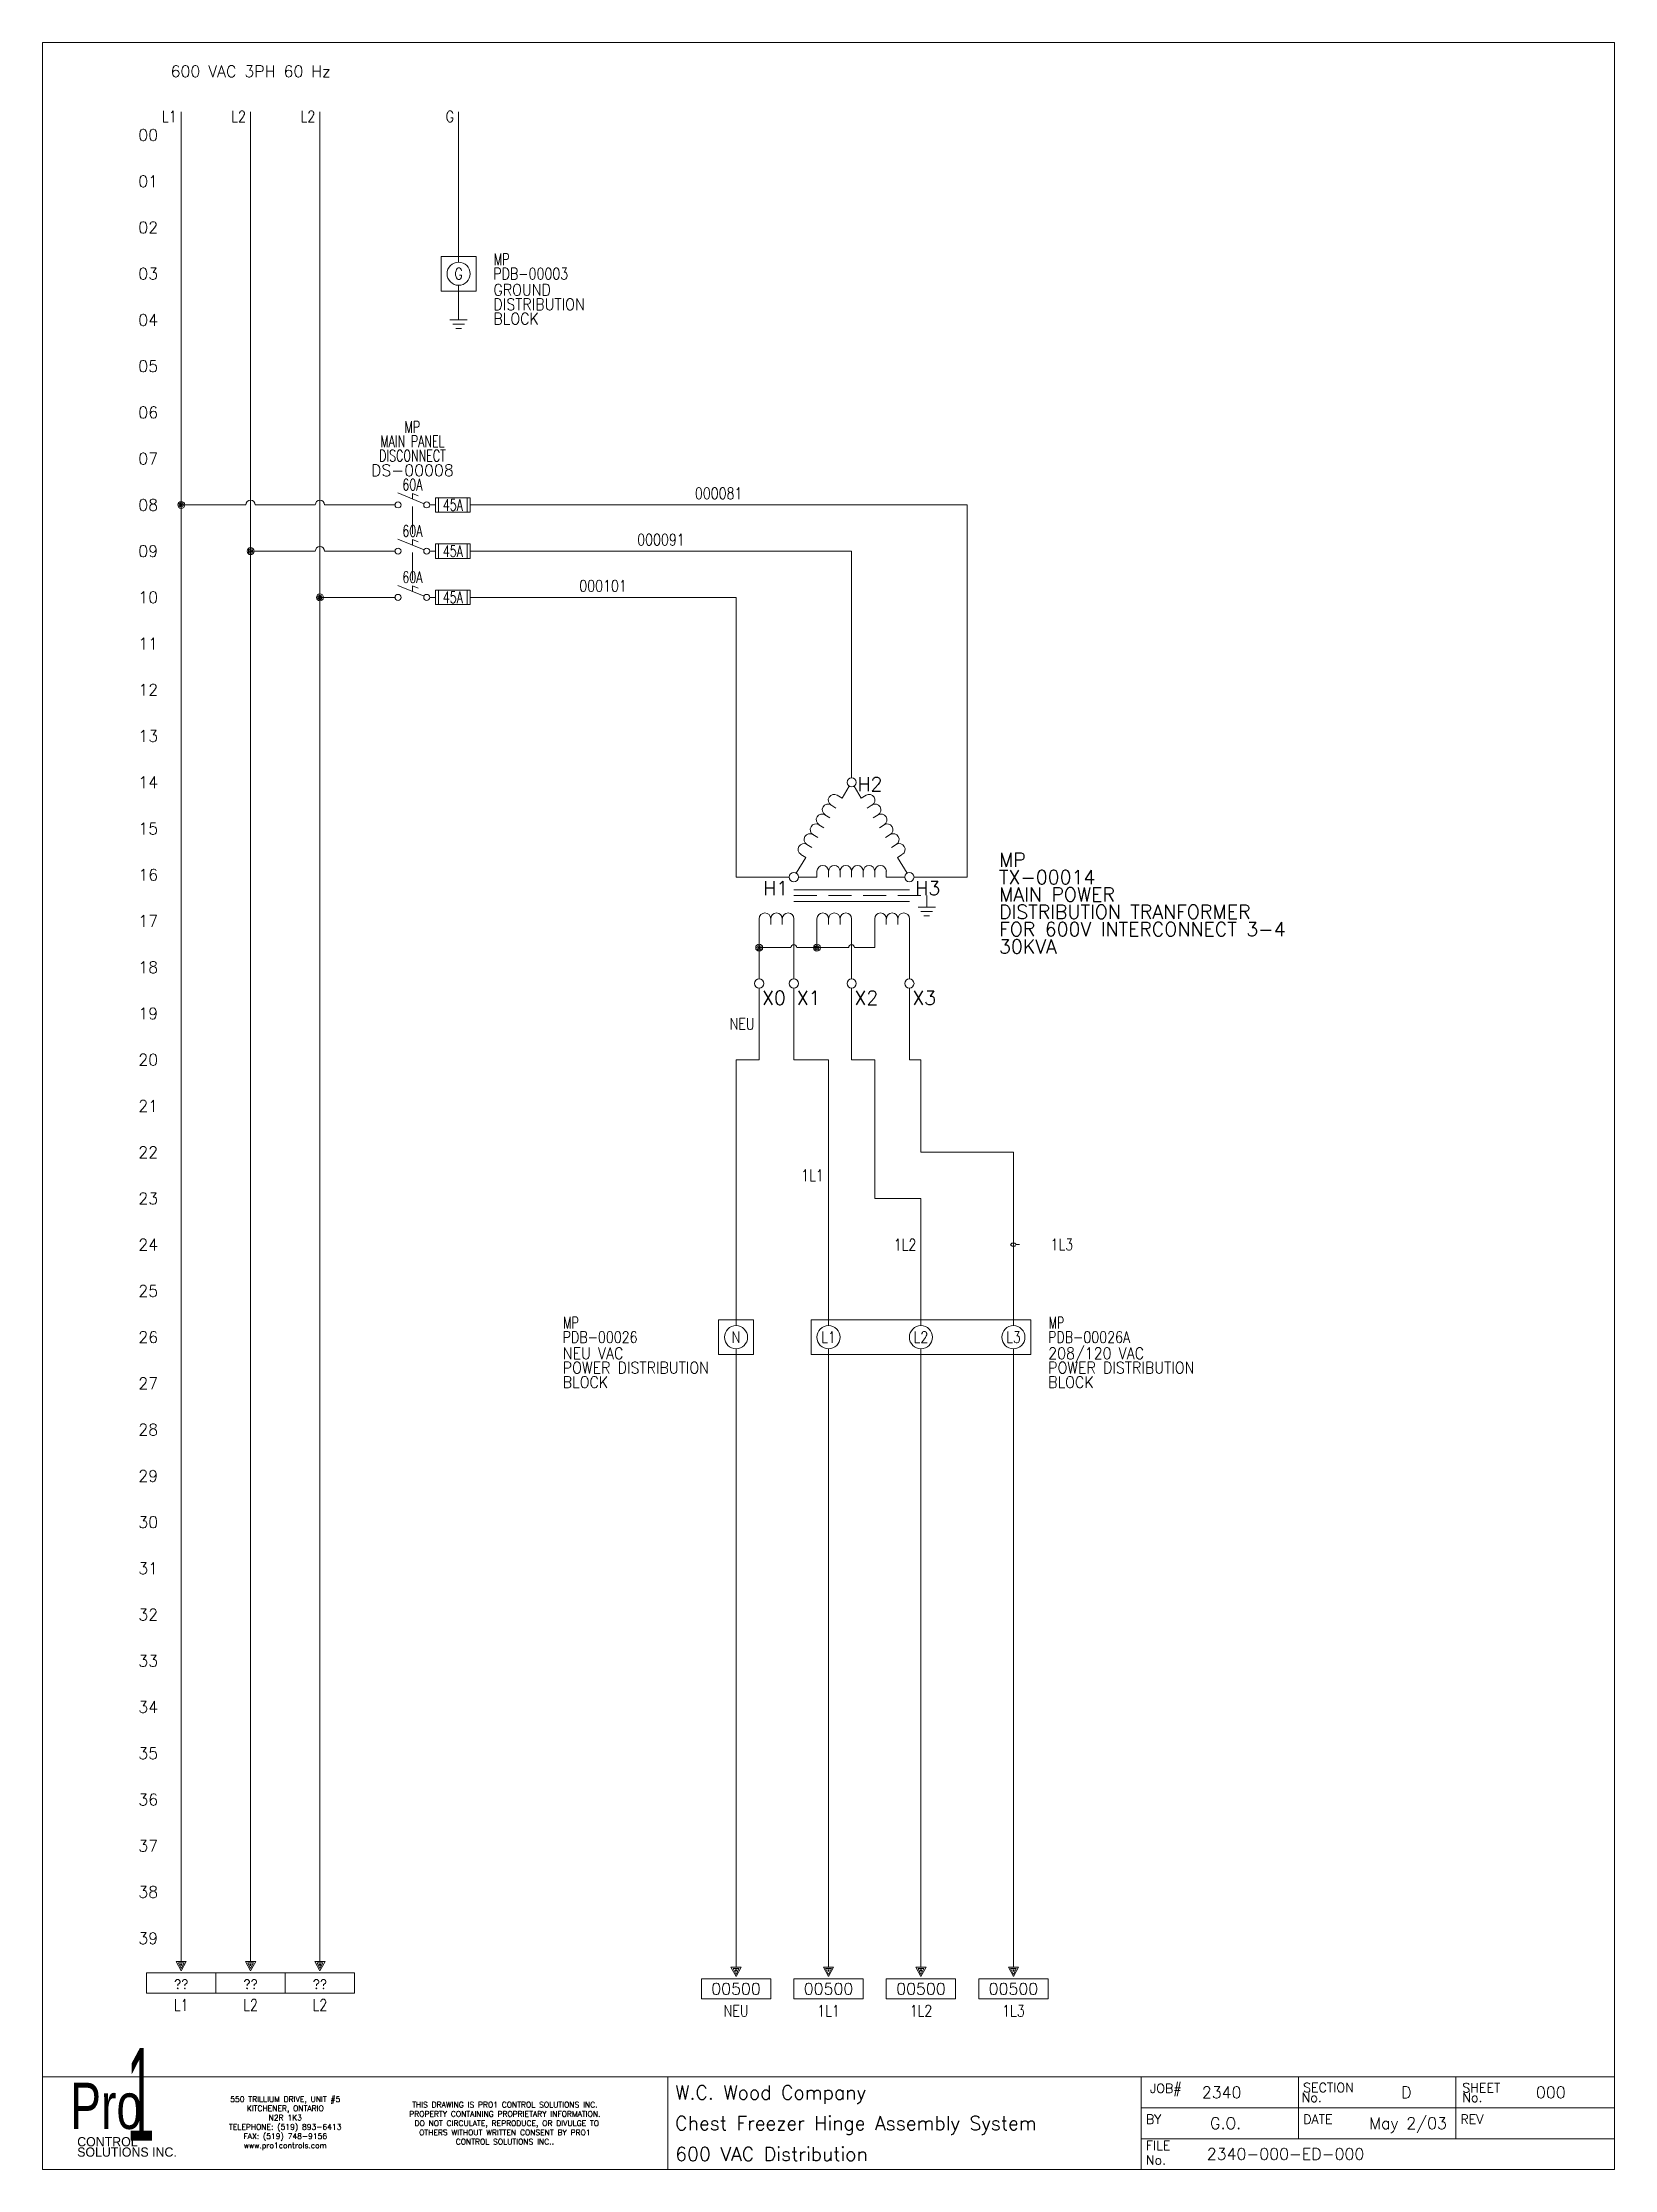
# Model space of a CAD drawing. Header units: inches. Extents: x 0 to 17, y 0 to 23.
import ezdxf
from ezdxf.enums import TextEntityAlignment as Align

# ---------------------------------------------------------------- set-up
doc = ezdxf.new("R2010")
doc.units = ezdxf.units.IN
doc.header["$MEASUREMENT"] = 0
doc.linetypes.add('HIDDEN', pattern=[0.375, 0.25, -0.125])
doc.layers.get('0').update_dxf_attribs({"lineweight": 5})
for name, color, linetype, lineweight in [('BOARDER', 5, 'Continuous', 5), ('DESC', 1, 'Continuous', 5), ('GRN_12_THHN', 96, 'Continuous', 5), ('LINK', 7, 'Continuous', 5), ('LOC', 252, 'Continuous', 5), ('MISC', 2, 'Continuous', 5), ('SYMS', 7, 'Continuous', 5), ('TAGS', 2, 'Continuous', 5), ('TERMS', 2, 'Continuous', 5), ('Title_Block_Info', 2, 'Continuous', 5), ('WIREFIXED', 3, 'Continuous', 5), ('WIRENO', 1, 'Continuous', 5), ('WIRES', 7, 'Continuous', 5), ('XREF', 1, 'Continuous', 5)]:
    doc.layers.add(name, color=color, linetype=linetype, lineweight=lineweight)
doc.styles.add('SIVAN', font='sivan.TTF', dxfattribs={"height": 1})
doc.styles.add('STACCO', font='STAC222N.TTF', dxfattribs={"height": 1})
doc.styles.get("Standard").update_dxf_attribs({"font": 'romans.shx'})
doc.styles.add('WD', font='romans.shx')

# ---------------------------------------------------------------- blocks, each defined once
blk = doc.blocks.new('VDB11100')
for p, q in [((-0.188, 0.188), (0.188, 0.188)), ((-0.188, -0.188), (-0.188, 0.188)), ((0.188, 0.188), (0.188, -0.188)), ((0.188, -0.188), (-0.188, -0.188))]:
    blk.add_line(p, q)
at = {"layer": 'SYMS'}
blk.add_circle((0, 0), 0.125, dxfattribs=at)
at = {"style": 'WD'}
for tag, p, width in [('INST', (0.381, 0.263), 0.7), ('TAG1', (0.375, -0.062), 0.8), ('LOC', (0.381, 0.094), 0.7), ('DESC1', (0.376, -0.237), 0.9), ('DESC2', (0.376, -0.393), 0.9), ('DESC3', (0.376, -0.549), 0.9)]:
    blk.add_attdef(tag, p, '', height=0.125, dxfattribs=dict(at, width=width))
at = {"linetype": 'Continuous', "style": 'WD', "width": 0.8, "flags": 8}
blk.add_attdef('TERM01', text='', height=0.125, dxfattribs=at).set_placement((0, 0), align=Align.MIDDLE_CENTER)
at = {"style": 'WD', "flags": 1}
for tag, p in [('X4TERM01', (-0.125, 0)), ('X2TERM01', (0, 0.125)), ('X1TERM01', (0.125, 0)), ('X8TERM01', (0, -0.125))]:
    blk.add_attdef(tag, p, '', height=0.01, dxfattribs=at)
at = {"linetype": 'Continuous', "style": 'WD', "flags": 9}
blk.add_attdef('ASSYCODE', text='', height=0.01, dxfattribs=at).set_placement((0.375, -0.14), align=Align.CENTER)
at = {"style": 'WD', "flags": 9}
blk.add_attdef('FAMILY', text='', height=0.01, dxfattribs=at).set_placement((0.37, -0.095), align=Align.CENTER)
at = {"linetype": 'Continuous', "style": 'WD', "flags": 1}
for tag, p in [('MFG', (0.375, -0.124)), ('CAT', (0.375, -0.106))]:
    blk.add_attdef(tag, text='', height=0.01, dxfattribs=at).set_placement(p, align=Align.MIDDLE)
blk = doc.blocks.new('VGND2')
for p, q in [((0.09375, 0), (-0.09375, 0)), ((-0.0625, -0.046875), (0.0625, -0.046875)), ((-0.03125, -0.09375), (0.03125, -0.09375))]:
    blk.add_line(p, q)
at = {"style": 'WD', "flags": 1}
blk.add_attdef('X2TERM01', (0, 0), '', height=0.01, dxfattribs=at)
blk = doc.blocks.new('WD_MLRH')
at = {"color": 2, "style": 'WD'}
blk.add_attdef('RUNGFIRST', text='', height=0.125, dxfattribs=at).set_placement((-0.25, 0), align=Align.MIDDLE_RIGHT)
at = {"style": 'WD', "flags": 1}
for tag, p in [('RUNGHORV', (-0.25, -0.127)), ('RUNGDIST', (-0.25, -0.2)), ('RUNGCNT', (-0.25, -0.237)), ('RUNGINC', (-0.25, -0.163)), ('WIRE-START', (-0.25, -0.356)), ('WIRE-GSUF', (-0.25, -0.396)), ('PH3SPACE', (-0.25, -0.437)), ('WIREMODE', (-0.25, -0.281)), ('WIREFMT', (-0.25, -0.321))]:
    blk.add_attdef(tag, text='', height=0.025, dxfattribs=at).set_placement(p, align=Align.RIGHT)
blk = doc.blocks.new('HA2S4')
for p, q in [((-0.055, 0), (0.055, 0)), ((0, -0.102), (-0.055, 0)), ((0.055, 0), (0, -0.102)), ((0.375, -0.125), (-0.375, -0.125)), ((-0.375, -0.125), (-0.375, -0.344)), ((-0.031, -0.016), (0, -0.078)), ((0.031, -0.016), (-0.031, -0.016)), ((-0.008, -0.031), (0, -0.047)), ((0.008, -0.031), (-0.008, -0.031)), ((0, -0.078), (0.031, -0.016)), ((0, -0.047), (0.008, -0.031)), ((0.375, -0.344), (0.375, -0.125)), ((-0.375, -0.344), (0.375, -0.344))]:
    blk.add_line(p, q)
at = {"style": 'WD', "flags": 1}
for tag, p in [('X2TERM01', (0, 0)), ('SIGCODE', (0.088, -0.059))]:
    blk.add_attdef(tag, p, '', height=0.01, dxfattribs=at)
at = {"style": 'WD'}
blk.add_attdef('XREF', text='', height=0.125, dxfattribs=at).set_placement((0, -0.297), align=Align.CENTER)
at = {"style": 'WD', "width": 0.8, "flags": 8}
for tag, p in [('WIRENO', (0, -0.409)), ('DESC1', (0, -0.597))]:
    blk.add_attdef(tag, text='', height=0.125, dxfattribs=at).set_placement(p, align=Align.TOP_CENTER)
blk = doc.blocks.new('WDDOT')
for radius in [0.0375, 0.0234, 0.0116]:
    blk.add_circle((0, 0), radius)
blk = doc.blocks.new('VXF1_TRANSFORMER6')
for p, q in [((-0.158, -0.138), (-0.104, -0.171)), ((-0.104, -0.171), (-0.026, -0.043)), ((0.104, -0.171), (0.026, -0.043)), ((0.158, -0.138), (0.104, -0.171)), ((-0.353, -0.459), (-0.3, -0.491)), ((-0.288, -0.352), (-0.234, -0.384)), ((-0.223, -0.245), (-0.169, -0.278)), ((0.223, -0.245), (0.169, -0.278)), ((0.288, -0.352), (0.234, -0.384)), ((0.353, -0.459), (0.3, -0.491)), ((-0.483, -0.672), (-0.43, -0.704)), ((-0.418, -0.565), (-0.365, -0.598)), ((0.418, -0.565), (0.365, -0.598)), ((0.483, -0.672), (0.43, -0.704)), ((-0.495, -0.811), (-0.599, -0.982)), ((-0.548, -0.779), (-0.495, -0.811)), ((0.548, -0.779), (0.495, -0.811)), ((0.495, -0.811), (0.599, -0.982)), ((-0.375, -1.025), (-0.575, -1.025)), ((-0.375, -0.962), (-0.375, -1.025)), ((-0.25, -0.962), (-0.25, -1.025)), ((-0.125, -0.962), (-0.125, -1.025)), ((0, -0.962), (0, -1.025)), ((0.125, -0.962), (0.125, -1.025)), ((0.25, -0.962), (0.25, -1.025)), ((0.375, -0.962), (0.375, -1.025)), ((0.375, -1.025), (0.575, -1.025)), ((-0.625, -1.162), (0.625, -1.162)), ((-0.625, -1.287), (0.625, -1.287)), ((0.906, -1.35), (0.719, -1.35)), ((0.813, -1.225), (0.813, -1.35)), ((-1, -2.125), (-1, -1.475)), ((-0.875, -1.475), (-0.875, -1.537)), ((-0.75, -1.475), (-0.75, -1.537)), ((-0.625, -2.125), (-0.625, -1.475)), ((-0.375, -1.475), (-0.375, -1.787)), ((-0.25, -1.475), (-0.25, -1.537)), ((-0.125, -1.475), (-0.125, -1.537)), ((0, -1.475), (0, -2.125)), ((0.25, -1.475), (0.25, -1.787)), ((0.375, -1.475), (0.375, -1.537)), ((0.5, -1.475), (0.5, -1.537)), ((0.625, -2.125), (0.625, -1.475)), ((0.75, -1.397), (0.875, -1.397)), ((0.781, -1.444), (0.844, -1.444)), ((-0.656, -1.787), (-1, -1.787)), ((-0.594, -1.787), (-0.031, -1.787)), ((0.25, -1.787), (0.031, -1.787))]:
    blk.add_line(p, q)
at = {"linetype": 'HIDDEN'}
blk.add_line((-0.625, -1.225), (0.813, -1.225), dxfattribs=at)
at = {"linetype": 'Continuous'}
for centre in [(0, 0), (-0.625, -1.025), (0.625, -1.025), (-1, -2.175), (-0.625, -2.175), (0, -2.175), (0.625, -2.175)]:
    blk.add_circle(centre, 0.0498, dxfattribs=at)
for centre, radius, start, end in [((-0.19, -0.192), 0.0625, 58.6175, 238.6175), ((0.19, -0.192), 0.0625, 301.3825, 121.3825), ((-0.385, -0.512), 0.0625, 58.6175, 238.6175), ((-0.32, -0.405), 0.0625, 58.6175, 238.6175), ((-0.255, -0.298), 0.0625, 58.6175, 238.6175), ((0.255, -0.298), 0.0625, 301.3825, 121.3825), ((0.32, -0.405), 0.0625, 301.3825, 121.3825), ((0.385, -0.512), 0.0625, 301.3825, 121.3825), ((-0.516, -0.725), 0.0625, 58.6175, 238.6175), ((-0.451, -0.619), 0.0625, 58.6175, 238.6175), ((0.451, -0.619), 0.0625, 301.3825, 121.3825), ((0.516, -0.725), 0.0625, 301.3825, 121.3825), ((-0.312, -0.962), 0.0625, 0, 180), ((-0.187, -0.962), 0.0625, 0, 180), ((-0.062, -0.962), 0.0625, 0, 180), ((0.063, -0.962), 0.0625, 0, 180), ((0.188, -0.962), 0.0625, 0, 180), ((0.313, -0.962), 0.0625, 0, 180), ((-0.937, -1.475), 0.0625, 0, 180), ((-0.812, -1.475), 0.0625, 0, 180), ((-0.687, -1.475), 0.0625, 0, 180), ((-0.312, -1.475), 0.0625, 0, 180), ((-0.187, -1.475), 0.0625, 0, 180), ((-0.062, -1.475), 0.0625, 0, 180), ((0.313, -1.475), 0.0625, 0, 180), ((0.438, -1.475), 0.0625, 0, 180), ((0.563, -1.475), 0.0625, 0, 180), ((-0.625, -1.787), 0.0312, 0, 180), ((0, -1.787), 0.0312, 0, 180)]:
    blk.add_arc(centre, radius, start, end)
at = {"layer": 'SYMS', "rotation": 90}
for p in [(-1, -1.788), (-0.375, -1.788)]:
    blk.add_blockref('WDDOT', p, dxfattribs=at)
at = {"style": 'WD', "flags": 1}
for tag, p, height in [('X4TERM02', (-0.05, 0), 0.00625), ('X2TERM02', (0, 0.05), 0.00625), ('X1TERM02', (0.05, 0), 0.00625), ('X4TERM01', (-0.675, -1.025), 0.00625), ('X2TERM01', (-0.625, -0.975), 0.00625), ('X2TERM03', (0.625, -0.975), 0.00625), ('X1TERM03', (0.675, -1.025), 0.00625), ('ASSYCODE', (0.031, -1.569), 0.01), ('FAMILY', (0.031, -1.475), 0.01), ('MFG', (0.031, -1.506), 0.01), ('CAT', (0.031, -1.537), 0.01), ('X8TERM04', (-1, -2.225), 0.00625), ('X8TERM05', (-0.625, -2.225), 0.00625), ('X8TERM06', (0, -2.225), 0.00625), ('X8TERM07', (0.625, -2.225), 0.00625)]:
    blk.add_attdef(tag, p, '', height=height, dxfattribs=at)
at = {"style": 'WD'}
for tag, p in [('TERM02', (0.063, 0.056)), ('TERM03', (0.688, -1.069)), ('TERM04', (-0.969, -2.256)), ('TERM05', (-0.594, -2.256)), ('TERM06', (0.031, -2.256)), ('TERM07', (0.656, -2.256))]:
    blk.add_attdef(tag, text='', height=0.15, dxfattribs=at).set_placement(p, align=Align.TOP_LEFT)
for tag, p in [('RATING2', (0, -0.85)), ('RATING3', (-0.312, -2.037))]:
    blk.add_attdef(tag, text='', height=0.15, dxfattribs=at).set_placement(p, align=Align.CENTER)
for tag, p in [('LOC', (1.594, -0.912)), ('TAG1', (1.594, -1.1)), ('DESC1', (1.594, -1.287)), ('DESC2', (1.594, -1.475)), ('DESC3', (1.594, -1.662)), ('RATING1', (1.594, -1.85))]:
    blk.add_attdef(tag, p, '', height=0.15, dxfattribs=at)
blk.add_attdef('TERM01', text='', height=0.15, dxfattribs=at).set_placement((-0.687, -1.069), align=Align.TOP_RIGHT)
blk = doc.blocks.new('VDB13100')
for p, q in [((-0.188, 0.188), (2.188, 0.188)), ((-0.188, -0.188), (-0.188, 0.188)), ((2.188, 0.188), (2.188, -0.188)), ((2.188, -0.188), (-0.188, -0.188))]:
    blk.add_line(p, q)
at = {"layer": 'SYMS'}
for centre in [(0, 0), (1, 0), (2, 0)]:
    blk.add_circle(centre, 0.125, dxfattribs=at)
at = {"style": 'WD'}
for tag, p, width in [('INST', (2.381, 0.263), 0.7), ('TAG1', (2.375, -0.062), 0.8), ('LOC', (2.381, 0.094), 0.7), ('DESC1', (2.376, -0.237), 0.9), ('DESC2', (2.376, -0.393), 0.9), ('DESC3', (2.376, -0.549), 0.9)]:
    blk.add_attdef(tag, p, '', height=0.125, dxfattribs=dict(at, width=width))
at = {"linetype": 'Continuous', "style": 'WD', "width": 0.8, "flags": 8}
for tag, p in [('TERM01', (0, 0)), ('TERM02', (1, 0)), ('TERM03', (2, 0))]:
    blk.add_attdef(tag, text='', height=0.125, dxfattribs=at).set_placement(p, align=Align.MIDDLE_CENTER)
at = {"style": 'WD', "flags": 1}
for tag, p in [('X4TERM01', (-0.125, 0)), ('X2TERM01', (0, 0.125)), ('X2TERM02', (1, 0.125)), ('X2TERM03', (2, 0.125)), ('X1TERM03', (2.125, 0)), ('X8TERM01', (0, -0.125)), ('X8TERM02', (1, -0.125)), ('X8TERM03', (2, -0.125))]:
    blk.add_attdef(tag, p, '', height=0.01, dxfattribs=at)
at = {"linetype": 'Continuous', "style": 'WD', "flags": 9}
blk.add_attdef('ASSYCODE', text='', height=0.01, dxfattribs=at).set_placement((2.375, -0.14), align=Align.CENTER)
at = {"style": 'WD', "flags": 9}
blk.add_attdef('FAMILY', text='', height=0.01, dxfattribs=at).set_placement((2.37, -0.095), align=Align.CENTER)
at = {"linetype": 'Continuous', "style": 'WD', "flags": 1}
for tag, p in [('MFG', (2.375, -0.124)), ('CAT', (2.375, -0.106))]:
    blk.add_attdef(tag, text='', height=0.01, dxfattribs=at).set_placement(p, align=Align.MIDDLE)
blk = doc.blocks.new('WD_WNV')
at = {"linetype": 'Continuous', "style": 'WD', "width": 0.8}
blk.add_attdef('WIRENO', text='', height=0.125, dxfattribs=at).set_placement((-0.05, 0), align=Align.MIDDLE_RIGHT)
blk = doc.blocks.new('TB_P')
at = {"color": 5}
blk.add_line((6.764, 0), (6.764, 1), dxfattribs=at)
at = {"color": 5, "linetype": 'Continuous'}
blk.add_line((15.283, 1), (15.283, 0.667), dxfattribs=at)
blk.add_lwpolyline([(0, 0), (17, 0), (17, 23), (0, 23)], close=True, dxfattribs=at)
at = {"layer": 'BOARDER', "linetype": 'Continuous'}
for p, q in [((0, 1), (17, 1)), ((0, 1), (0, 0)), ((11.882, 1), (11.882, 0.667)), ((11.882, 1), (11.882, 0)), ((11.882, 1), (11.882, 0)), ((11.882, 1), (11.882, 0)), ((13.583, 1), (13.583, 0.667)), ((11.882, 0.667), (17, 0.667)), ((13.583, 0.667), (13.583, 0.333)), ((15.283, 0.667), (15.283, 0.333)), ((11.882, 0.333), (17, 0.333))]:
    blk.add_line(p, q, dxfattribs=at)
at = {"color": 5, "char_height": 0.06, "attachment_point": 5, "style": 'WD'}
for s, insert, width in [('550 TRILLIUM DRIVE, UNIT #5\\PKITCHENER, ONTARIO\\PN2R 1K3\\PTELEPHONE: (519) 893-6413\\PFAX: (519) 748-9156\\Pwww.pro1controls.com', (2.625, 0.5), 1.804), ('THIS DRAWING IS PRO1 CONTROL SOLUTIONS INC. PROPERTY CONTAINING PROPRIETARY INFORMATION.  DO NOT CIRCULATE, REPRODUCE, OR DIVULGE TO OTHERS WITHOUT WRITTEN CONSENT BY PRO1 CONTROL SOLUTIONS INC..', (5, 0.5), 2.264)]:
    blk.add_mtext(s, dxfattribs=dict(at, insert=insert, width=width))
at = {"color": 2, "linetype": 'Continuous', "style": 'WD', "flags": 1}
for tag, p in [('REV1_NO', (1.734, 3.29)), ('REV1_BY', (7.303, 3.29)), ('REV1_DATE', (9.562, 3.29)), ('REV2_NO', (1.734, 3.04)), ('REV2_BY', (7.303, 3.04)), ('REV2_DATE', (9.562, 3.04)), ('REV3_NO', (1.734, 2.79)), ('REV3_BY', (7.303, 2.79)), ('REV3_DATE', (9.562, 2.79)), ('REV4_NO', (1.734, 2.54)), ('REV4_BY', (7.303, 2.54)), ('REV4_DATE', (9.562, 2.54)), ('REV5_NO', (1.734, 2.29)), ('REV5_BY', (7.303, 2.29)), ('REV5_DATE', (9.562, 2.29)), ('REV6_NO', (1.734, 2.04)), ('REV6_BY', (7.303, 2.04)), ('REV6_DATE', (9.562, 2.04)), ('REV7_NO', (1.734, 1.79)), ('REV7_BY', (7.303, 1.79)), ('REV7_DATE', (9.562, 1.79)), ('REV8_NO', (1.734, 1.54)), ('REV8_BY', (7.303, 1.54)), ('REV8_DATE', (9.562, 1.54)), ('REV9_NO', (1.734, 1.29)), ('REV9_BY', (7.303, 1.29)), ('REV9_DATE', (9.562, 1.29))]:
    blk.add_attdef(tag, text='', height=0.15, dxfattribs=at).set_placement(p, align=Align.MIDDLE_CENTER)
for tag, p in [('REV1_CHANGE', (2.292, 3.29)), ('REV2_CHANGE', (2.292, 3.04)), ('REV3_CHANGE', (2.292, 2.79)), ('REV4_CHANGE', (2.292, 2.54)), ('REV5_CHANGE', (2.292, 2.29)), ('REV6_CHANGE', (2.292, 2.04)), ('REV7_CHANGE', (2.292, 1.79)), ('REV8_CHANGE', (2.292, 1.54)), ('REV9_CHANGE', (2.292, 1.29))]:
    blk.add_attdef(tag, text='', height=0.15, dxfattribs=at).set_placement(p, align=Align.MIDDLE_LEFT)
at = {"layer": 'BOARDER', "lineweight": 0}
for s, height, style, width, p in [('1', 1, 'SIVAN', 0.4, (1.062, 0.812)), ('Pro', 0.5, 'STACCO', 0.75, (0.688, 0.688))]:
    blk.add_text(s, height=height, dxfattribs=dict(at, style=style, width=width)).set_placement(p, align=Align.MIDDLE_CENTER)
at = {"layer": 'BOARDER', "linetype": 'Continuous', "style": 'WD'}
for s, p in [('JOB#', (11.976, 0.827)), ('SECTION', (13.633, 0.835)), ('SHEET', (15.354, 0.834)), ('No.', (13.617, 0.729)), ('No.', (15.354, 0.729)), ('BY', (11.933, 0.493)), ('DATE', (13.634, 0.493)), ('REV', (15.334, 0.493)), ('FILE', (11.932, 0.21)), ('No.', (11.932, 0.052))]:
    blk.add_text(s, height=0.1, dxfattribs=at).set_placement(p)
at = {"layer": 'BOARDER', "lineweight": 0, "style": 'STACCO'}
for s, p in [('SOLUTIONS INC.', (0.375, 0.188)), ('CONTROL', (0.375, 0.3))]:
    blk.add_text(s, height=0.1, dxfattribs=at).set_placement(p, align=Align.MIDDLE_LEFT)
at = {"layer": 'Title_Block_Info', "ltscale": 0.1}
for tag, p in [('CUSTOMER', (6.842, 0.833)), ('JOB DESCRIPTION LINE', (6.842, 0.5)), ('DRAWING DESCRIPTION', (6.842, 0.167))]:
    blk.add_attdef(tag, text='', height=0.15, dxfattribs=at).set_placement(p, align=Align.MIDDLE_LEFT)
at = {"layer": 'Title_Block_Info', "ltscale": 0.1, "style": 'WD'}
for tag, p in [('JOB #', (12.752, 0.833)), ('SEC. NO.', (14.75, 0.833)), ('SHT. NO.', (16.312, 0.833)), ('NAME', (12.795, 0.5)), ('REV', (16.194, 0.5))]:
    blk.add_attdef(tag, text='', height=0.125, dxfattribs=at).set_placement(p, align=Align.MIDDLE_CENTER)
blk.add_attdef('DATE', text='', height=0.125, dxfattribs=at).set_placement((15.188, 0.5), align=Align.MIDDLE_RIGHT)
blk.add_attdef('FILE NUMBER', text='', height=0.125, dxfattribs=at).set_placement((12.591, 0.167), align=Align.MIDDLE_LEFT)
blk = doc.blocks.new('HDS11F')
for p, q in [((0.126, 0.013), (-0.156, 0.13)), ((0, 0.065), (0, 0.125)), ((0.062, 0.099), (0, 0.125)), ((0.188, 0), (0.25, 0)), ((0.25, -0.078), (0.25, 0.078)), ((0.25, 0.078), (0.625, 0.078)), ((0.281, 0.078), (0.281, -0.078)), ((0.594, 0.078), (0.594, -0.078)), ((0.625, 0.078), (0.625, -0.078)), ((0.625, -0.078), (0.25, -0.078))]:
    blk.add_line(p, q)
for centre in [(-0.155, 0), (0.155, 0)]:
    blk.add_circle(centre, 0.0322)
at = {"style": 'WD', "width": 0.7}
for tag, p in [('INST', (0, 0.951)), ('DESC1', (0, 0.625)), ('LOC', (0, 0.781)), ('DESC2', (0, 0.469)), ('RATING1', (0, 0.156)), ('XREF', (0, -0.236))]:
    blk.add_attdef(tag, text='', height=0.125, dxfattribs=at).set_placement(p, align=Align.CENTER)
at = {"style": 'WD'}
blk.add_attdef('TAG1', text='', height=0.125, dxfattribs=at).set_placement((0, 0.312), align=Align.CENTER)
for tag, p, flags in [('X4TERM01', (-0.188, 0), 1), ('FAMILY', (0.206, 0.131), 9), ('X1TERM02', (0.625, 0), 1)]:
    blk.add_attdef(tag, p, '', height=0.01, dxfattribs=dict(at, flags=flags))
for tag, p in [('X2LINK', (0, 0.156)), ('X8LINK', (0, -0.016))]:
    blk.add_attdef(tag, p, '', height=0.01, dxfattribs=at)
at = {"linetype": 'Continuous', "style": 'WD', "flags": 9}
for tag, p in [('ASSYCODE', (0.219, 0.062)), ('MFG', (0.228, 0.089)), ('CAT', (0.23, 0.108))]:
    blk.add_attdef(tag, text='', height=0.01, dxfattribs=at).set_placement(p, align=Align.CENTER)
at = {"style": 'WD', "width": 0.7}
blk.add_attdef('RATING2', text='', height=0.125, dxfattribs=at).set_placement((0.438, 0), align=Align.MIDDLE)
at = {"linetype": 'Continuous', "style": 'WD', "flags": 8}
blk.add_attdef('TERM01', text='', height=0.125, dxfattribs=at).set_placement((-0.25, -0.031), align=Align.TOP_RIGHT)
blk.add_attdef('TERM02', text='', height=0.125, dxfattribs=at).set_placement((0.688, -0.031), align=Align.TOP_LEFT)
blk = doc.blocks.new('WD_WNH')
at = {"linetype": 'Continuous', "style": 'WD', "width": 0.8}
blk.add_attdef('WIRENO', text='', height=0.125, dxfattribs=at).set_placement((0, 0.0625), align=Align.CENTER)
blk = doc.blocks.new('HDS21F')
for p, q in [((0.126, 0.013), (-0.156, 0.13)), ((0, 0.065), (0, 0.125)), ((0.062, 0.099), (0, 0.125)), ((0.188, 0), (0.25, 0)), ((0.25, -0.078), (0.25, 0.078)), ((0.25, 0.078), (0.625, 0.078)), ((0.281, 0.078), (0.281, -0.078)), ((0.594, 0.078), (0.594, -0.078)), ((0.625, 0.078), (0.625, -0.078)), ((0.625, -0.078), (0.25, -0.078))]:
    blk.add_line(p, q)
for centre in [(-0.155, 0), (0.155, 0)]:
    blk.add_circle(centre, 0.0322)
at = {"style": 'WD', "width": 0.7}
for tag, p in [('INST', (0, 0.951)), ('DESC1', (0, 0.625)), ('LOC', (0, 0.781)), ('DESC2', (0, 0.469)), ('RATING1', (0, 0.156)), ('XREF', (0, -0.236))]:
    blk.add_attdef(tag, text='', height=0.125, dxfattribs=at).set_placement(p, align=Align.CENTER)
at = {"style": 'WD'}
blk.add_attdef('TAG2', text='', height=0.125, dxfattribs=at).set_placement((0, 0.312), align=Align.CENTER)
for tag, p, flags in [('X4TERM01', (-0.188, 0), 1), ('FAMILY', (0.206, 0.131), 9), ('X1TERM02', (0.625, 0), 1)]:
    blk.add_attdef(tag, p, '', height=0.01, dxfattribs=dict(at, flags=flags))
for tag, p in [('X2LINK', (0, 0.188)), ('X8LINK', (0, -0.016))]:
    blk.add_attdef(tag, p, '', height=0.01, dxfattribs=at)
at = {"style": 'WD', "width": 0.7}
blk.add_attdef('RATING2', text='', height=0.125, dxfattribs=at).set_placement((0.438, 0), align=Align.MIDDLE)
at = {"linetype": 'Continuous', "style": 'WD', "flags": 8}
blk.add_attdef('TERM01', text='', height=0.125, dxfattribs=at).set_placement((-0.25, -0.031), align=Align.TOP_RIGHT)
blk.add_attdef('TERM02', text='', height=0.125, dxfattribs=at).set_placement((0.688, -0.031), align=Align.TOP_LEFT)

msp = doc.modelspace()

# ---------------------------------------------------------------- linework, layer by layer
at = {"layer": 'GRN_12_THHN'}
for p, q in [((4.5, 22.25), (4.5, 20.625)), ((4.5, 20.375), (4.5, 20))]:
    msp.add_line(p, q, dxfattribs=at)
at = {"layer": 'LINK'}
for points in [[(4, 17.984), (4, 17.688)], [(4, 17.484), (4, 17.188)]]:
    msp.add_lwpolyline(points, dxfattribs=at)
at = {"layer": 'WIREFIXED'}
msp.add_lwpolyline([(10.566, 10.001), (10.531, 10.001), (10.515, 10.016), (10.484, 10.015), (10.469, 9.999), (10.485, 9.984), (10.516, 9.985), (10.524, 9.993)], dxfattribs=at)
at = {"layer": 'WIRES'}
for p, q in [((1.5, 22.25), (1.5, 2.25)), ((2.25, 22.25), (2.25, 2.25)), ((3, 22.25), (3, 2.25)), ((2.2, 18), (1.5, 18)), ((2.95, 18), (2.3, 18)), ((3.812, 18), (3.05, 18)), ((10, 18), (4.625, 18)), ((10, 13.975), (10, 18)), ((2.25, 17.5), (2.95, 17.5)), ((3.05, 17.5), (3.812, 17.5)), ((4.625, 17.5), (8.75, 17.5)), ((8.75, 17.5), (8.75, 15.05)), ((3.812, 17), (3, 17)), ((7.5, 17), (4.625, 17)), ((7.5, 13.975), (7.5, 17)), ((8.075, 13.975), (7.5, 13.975)), ((9.425, 13.975), (10, 13.975)), ((7.75, 12.775), (7.75, 12)), ((8.125, 12.775), (8.125, 12)), ((8.75, 12.775), (8.75, 12)), ((9.375, 12.775), (9.375, 12)), ((7.75, 12), (7.5, 12)), ((7.5, 12), (7.5, 9.5)), ((8.125, 12), (8.5, 12)), ((8.5, 9.5), (8.5, 12)), ((8.75, 12), (9, 12)), ((9, 10.5), (9, 12)), ((9.375, 12), (9.5, 12)), ((9.5, 11), (9.5, 12)), ((10.5, 11), (9.5, 11)), ((10.5, 9.5), (10.5, 11)), ((9.5, 10.5), (9, 10.5)), ((9.5, 10.5), (9.5, 9.5)), ((7.5, 9.5), (7.5, 9.125)), ((8.5, 9.5), (8.5, 9.125)), ((9.5, 9.5), (9.5, 9.125)), ((10.5, 9.5), (10.5, 9.125)), ((7.5, 8.875), (7.5, 2.188)), ((8.5, 8.875), (8.5, 2.188)), ((9.5, 8.875), (9.5, 2.188)), ((10.5, 8.875), (10.5, 2.188))]:
    msp.add_line(p, q, dxfattribs=at)
for centre in [(2.25, 18), (3, 18), (3, 17.5)]:
    msp.add_arc(centre, 0.05, 0, 180, dxfattribs=at)

# ---------------------------------------------------------------- block references
ref = msp.add_blockref('TB_P', (0, 0))
ref.add_attrib('CUSTOMER', 'W.C. Wood Company', dxfattribs={"layer": 'MISC', "ltscale": 0.1, "height": 0.15}).set_placement((6.842, 0.833), align=Align.MIDDLE_LEFT)
ref.add_attrib('JOB DESCRIPTION LINE', 'Chest Freezer Hinge Assembly System', dxfattribs={"layer": 'MISC', "ltscale": 0.1, "height": 0.15}).set_placement((6.842, 0.5), align=Align.MIDDLE_LEFT)
ref.add_attrib('DRAWING DESCRIPTION', '600 VAC Distribution', dxfattribs={"layer": 'MISC', "ltscale": 0.1, "height": 0.15}).set_placement((6.842, 0.167), align=Align.MIDDLE_LEFT)
ref.add_attrib('JOB #', '2340', dxfattribs={"layer": 'MISC', "ltscale": 0.1, "height": 0.125, "style": 'WD'}).set_placement((12.752, 0.833), align=Align.MIDDLE_CENTER)
ref.add_attrib('SEC. NO.', 'D', dxfattribs={"layer": 'MISC', "ltscale": 0.1, "height": 0.125, "style": 'WD'}).set_placement((14.75, 0.833), align=Align.MIDDLE_CENTER)
ref.add_attrib('SHT. NO.', '000', dxfattribs={"layer": 'MISC', "ltscale": 0.1, "height": 0.125, "style": 'WD'}).set_placement((16.312, 0.833), align=Align.MIDDLE_CENTER)
ref.add_attrib('FILE NUMBER', '2340-000-ED-000', dxfattribs={"layer": 'MISC', "ltscale": 0.1, "height": 0.125, "style": 'WD'}).set_placement((12.591, 0.167), align=Align.MIDDLE_LEFT)
ref.add_attrib('NAME', 'G.O.', dxfattribs={"layer": 'MISC', "ltscale": 0.1, "height": 0.125, "style": 'WD'}).set_placement((12.795, 0.5), align=Align.MIDDLE_CENTER)
ref.add_attrib('DATE', 'May 2/03', dxfattribs={"layer": 'MISC', "ltscale": 0.1, "height": 0.125, "style": 'WD'}).set_placement((15.188, 0.5), align=Align.MIDDLE_RIGHT)
msp.add_blockref('WD_MLRH', (1.5, 22)).add_auto_attribs({'RUNGFIRST': '00'})
at = {"layer": 'SYMS'}
ref = msp.add_blockref('VDB11100', (4.5, 20.5), dxfattribs=at)
ref.add_attrib('TERM01', 'G', dxfattribs={"layer": 'TERMS', "linetype": 'Continuous', "height": 0.125, "style": 'WD', "width": 0.8, "flags": 8}).set_placement((4.5, 20.5), align=Align.MIDDLE_CENTER)
ref.add_attrib('TAG1', 'PDB-00003', (4.875, 20.438), dxfattribs={"layer": 'TAGS', "height": 0.125, "style": 'WD', "width": 0.8})
ref.add_attrib('DESC1', 'GROUND', (4.876, 20.263), dxfattribs={"layer": 'DESC', "height": 0.125, "style": 'WD', "width": 0.9})
ref.add_attrib('DESC2', 'DISTRIBUTION', (4.876, 20.107), dxfattribs={"layer": 'DESC', "height": 0.125, "style": 'WD', "width": 0.9})
ref.add_attrib('LOC', 'MP', (4.881, 20.594), dxfattribs={"layer": 'LOC', "height": 0.125, "style": 'WD', "width": 0.7})
ref.add_attrib('DESC3', 'BLOCK', (4.876, 19.951), dxfattribs={"layer": 'DESC', "height": 0.125, "style": 'WD', "width": 0.9})
for name, p in [('VGND2', (4.5, 20)), ('WDDOT', (1.5, 18)), ('WDDOT', (2.25, 17.5)), ('WDDOT', (3, 17))]:
    msp.add_blockref(name, p, dxfattribs=at)
ref = msp.add_blockref('HDS11F', (4, 18), dxfattribs=at)
ref.add_attrib('RATING1', '60A', dxfattribs={"layer": 'MISC', "height": 0.125, "style": 'WD', "width": 0.7}).set_placement((4, 18.156), align=Align.CENTER)
ref.add_attrib('TAG1', 'DS-00008', dxfattribs={"layer": 'TAGS', "height": 0.125, "style": 'WD'}).set_placement((4, 18.312), align=Align.CENTER)
ref.add_attrib('DESC1', 'MAIN PANEL', dxfattribs={"layer": 'DESC', "height": 0.125, "style": 'WD', "width": 0.7}).set_placement((4, 18.625), align=Align.CENTER)
ref.add_attrib('DESC2', 'DISCONNECT', dxfattribs={"layer": 'DESC', "height": 0.125, "style": 'WD', "width": 0.7}).set_placement((4, 18.469), align=Align.CENTER)
ref.add_attrib('LOC', 'MP', dxfattribs={"layer": 'LOC', "height": 0.125, "style": 'WD', "width": 0.7}).set_placement((4, 18.781), align=Align.CENTER)
ref.add_attrib('RATING2', '45A', dxfattribs={"layer": 'MISC', "height": 0.125, "style": 'WD', "width": 0.7}).set_placement((4.438, 18), align=Align.MIDDLE)
ref = msp.add_blockref('HDS21F', (4, 17.5), dxfattribs=at)
ref.add_attrib('RATING2', '45A', dxfattribs={"layer": 'MISC', "height": 0.125, "style": 'WD', "width": 0.7}).set_placement((4.438, 17.5), align=Align.MIDDLE)
ref.add_attrib('RATING1', '60A', dxfattribs={"layer": 'MISC', "height": 0.125, "style": 'WD', "width": 0.7}).set_placement((4, 17.656), align=Align.CENTER)
ref = msp.add_blockref('HDS21F', (4, 17), dxfattribs=at)
ref.add_attrib('RATING2', '45A', dxfattribs={"layer": 'MISC', "height": 0.125, "style": 'WD', "width": 0.7}).set_placement((4.438, 17), align=Align.MIDDLE)
ref.add_attrib('RATING1', '60A', dxfattribs={"layer": 'MISC', "height": 0.125, "style": 'WD', "width": 0.7}).set_placement((4, 17.156), align=Align.CENTER)
ref = msp.add_blockref('VXF1_TRANSFORMER6', (8.75, 15), dxfattribs=at)
ref.add_attrib('TAG1', 'TX-00014', (10.344, 13.9), dxfattribs={"layer": 'TAGS', "height": 0.15, "style": 'WD'})
ref.add_attrib('DESC1', 'MAIN POWER', (10.344, 13.713), dxfattribs={"layer": 'DESC', "height": 0.15, "style": 'WD'})
ref.add_attrib('DESC2', 'DISTRIBUTION TRANFORMER', (10.344, 13.525), dxfattribs={"layer": 'DESC', "height": 0.15, "style": 'WD'})
ref.add_attrib('LOC', 'MP', (10.344, 14.088), dxfattribs={"layer": 'LOC', "height": 0.15, "style": 'WD'})
ref.add_attrib('TERM07', 'X3', dxfattribs={"layer": 'TERMS', "height": 0.15, "style": 'WD'}).set_placement((9.406, 12.744), align=Align.TOP_LEFT)
ref.add_attrib('TERM01', 'H1', dxfattribs={"layer": 'TERMS', "height": 0.15, "style": 'WD'}).set_placement((8.063, 13.931), align=Align.TOP_RIGHT)
ref.add_attrib('TERM02', 'H2', dxfattribs={"layer": 'TERMS', "height": 0.15, "style": 'WD'}).set_placement((8.813, 15.056), align=Align.TOP_LEFT)
ref.add_attrib('TERM03', 'H3', dxfattribs={"layer": 'TERMS', "height": 0.15, "style": 'WD'}).set_placement((9.438, 13.931), align=Align.TOP_LEFT)
ref.add_attrib('RATING1', '30KVA', (10.344, 13.15), dxfattribs={"layer": 'MISC', "height": 0.15, "style": 'WD'})
ref.add_attrib('TERM06', 'X2', dxfattribs={"layer": 'TERMS', "height": 0.15, "style": 'WD'}).set_placement((8.781, 12.744), align=Align.TOP_LEFT)
ref.add_attrib('TERM05', 'X1', dxfattribs={"layer": 'TERMS', "height": 0.15, "style": 'WD'}).set_placement((8.156, 12.744), align=Align.TOP_LEFT)
ref.add_attrib('TERM04', 'X0', dxfattribs={"layer": 'TERMS', "height": 0.15, "style": 'WD'}).set_placement((7.781, 12.744), align=Align.TOP_LEFT)
ref.add_attrib('DESC3', 'FOR 600V INTERCONNECT 3-4', (10.344, 13.338), dxfattribs={"layer": 'DESC', "height": 0.15, "style": 'WD'})
ref = msp.add_blockref('VDB11100', (7.5, 9), dxfattribs=at)
ref.add_attrib('TERM01', 'N', dxfattribs={"layer": 'TERMS', "linetype": 'Continuous', "height": 0.125, "style": 'WD', "width": 0.8, "flags": 8}).set_placement((7.5, 9), align=Align.MIDDLE_CENTER)
ref.add_attrib('TAG1', 'PDB-00026', (5.625, 8.938), dxfattribs={"layer": 'TAGS', "height": 0.125, "style": 'WD', "width": 0.8})
ref.add_attrib('DESC1', 'NEU VAC', (5.626, 8.763), dxfattribs={"layer": 'DESC', "height": 0.125, "style": 'WD', "width": 0.9})
ref.add_attrib('DESC2', 'POWER DISTRIBUTION', (5.626, 8.607), dxfattribs={"layer": 'DESC', "height": 0.125, "style": 'WD', "width": 0.9})
ref.add_attrib('LOC', 'MP', (5.631, 9.094), dxfattribs={"layer": 'LOC', "height": 0.125, "style": 'WD', "width": 0.7})
ref.add_attrib('DESC3', 'BLOCK', (5.626, 8.451), dxfattribs={"layer": 'DESC', "height": 0.125, "style": 'WD', "width": 0.9})
ref = msp.add_blockref('VDB13100', (8.5, 9), dxfattribs=at)
ref.add_attrib('TERM02', 'L2', dxfattribs={"layer": 'TERMS', "linetype": 'Continuous', "height": 0.125, "style": 'WD', "width": 0.8, "flags": 8}).set_placement((9.5, 9), align=Align.MIDDLE_CENTER)
ref.add_attrib('TERM01', 'L1', dxfattribs={"layer": 'TERMS', "linetype": 'Continuous', "height": 0.125, "style": 'WD', "width": 0.8, "flags": 8}).set_placement((8.5, 9), align=Align.MIDDLE_CENTER)
ref.add_attrib('TERM03', 'L3', dxfattribs={"layer": 'TERMS', "linetype": 'Continuous', "height": 0.125, "style": 'WD', "width": 0.8, "flags": 8}).set_placement((10.5, 9), align=Align.MIDDLE_CENTER)
ref.add_attrib('TAG1', 'PDB-00026A', (10.875, 8.938), dxfattribs={"layer": 'TAGS', "height": 0.125, "style": 'WD', "width": 0.8})
ref.add_attrib('DESC1', '208/120 VAC', (10.876, 8.763), dxfattribs={"layer": 'DESC', "height": 0.125, "style": 'WD', "width": 0.9})
ref.add_attrib('DESC2', 'POWER DISTRIBUTION', (10.876, 8.607), dxfattribs={"layer": 'DESC', "height": 0.125, "style": 'WD', "width": 0.9})
ref.add_attrib('LOC', 'MP', (10.881, 9.094), dxfattribs={"layer": 'LOC', "height": 0.125, "style": 'WD', "width": 0.7})
ref.add_attrib('DESC3', 'BLOCK', (10.876, 8.451), dxfattribs={"layer": 'DESC', "height": 0.125, "style": 'WD', "width": 0.9})
ref = msp.add_blockref('HA2S4', (1.5, 2.25), dxfattribs=at)
ref.add_attrib('XREF', '??', dxfattribs={"layer": 'XREF', "height": 0.1, "style": 'WD'}).set_placement((1.5, 1.953), align=Align.CENTER)
ref.add_attrib('WIRENO', 'L1', dxfattribs={"layer": 'WIRENO', "height": 0.125, "style": 'WD', "width": 0.8, "flags": 8}).set_placement((1.5, 1.841), align=Align.TOP_CENTER)
ref = msp.add_blockref('HA2S4', (2.25, 2.25), dxfattribs=at)
ref.add_attrib('XREF', '??', dxfattribs={"layer": 'XREF', "height": 0.1, "style": 'WD'}).set_placement((2.25, 1.953), align=Align.CENTER)
ref.add_attrib('WIRENO', 'L2', dxfattribs={"layer": 'WIRENO', "height": 0.125, "style": 'WD', "width": 0.8, "flags": 8}).set_placement((2.25, 1.841), align=Align.TOP_CENTER)
ref = msp.add_blockref('HA2S4', (3, 2.25), dxfattribs=at)
ref.add_attrib('XREF', '??', dxfattribs={"layer": 'XREF', "height": 0.1, "style": 'WD'}).set_placement((3, 1.953), align=Align.CENTER)
ref.add_attrib('WIRENO', 'L2', dxfattribs={"layer": 'WIRENO', "height": 0.125, "style": 'WD', "width": 0.8, "flags": 8}).set_placement((3, 1.841), align=Align.TOP_CENTER)
ref = msp.add_blockref('HA2S4', (7.5, 2.188), dxfattribs=at)
ref.add_attrib('XREF', '00500', dxfattribs={"layer": 'XREF', "height": 0.125, "style": 'WD'}).set_placement((7.5, 1.891), align=Align.CENTER)
ref.add_attrib('WIRENO', 'NEU', dxfattribs={"layer": 'WIRENO', "height": 0.125, "style": 'WD', "width": 0.8, "flags": 8}).set_placement((7.5, 1.778), align=Align.TOP_CENTER)
ref = msp.add_blockref('HA2S4', (8.5, 2.188), dxfattribs=at)
ref.add_attrib('XREF', '00500', dxfattribs={"layer": 'XREF', "height": 0.125, "style": 'WD'}).set_placement((8.5, 1.891), align=Align.CENTER)
ref.add_attrib('WIRENO', '1L1', dxfattribs={"layer": 'WIRENO', "height": 0.125, "style": 'WD', "width": 0.8, "flags": 8}).set_placement((8.5, 1.778), align=Align.TOP_CENTER)
ref = msp.add_blockref('HA2S4', (9.5, 2.188), dxfattribs=at)
ref.add_attrib('XREF', '00500', dxfattribs={"layer": 'XREF', "height": 0.125, "style": 'WD'}).set_placement((9.5, 1.891), align=Align.CENTER)
ref.add_attrib('WIRENO', '1L2', dxfattribs={"layer": 'WIRENO', "height": 0.125, "style": 'WD', "width": 0.8, "flags": 8}).set_placement((9.5, 1.778), align=Align.TOP_CENTER)
ref = msp.add_blockref('HA2S4', (10.5, 2.188), dxfattribs=at)
ref.add_attrib('XREF', '00500', dxfattribs={"layer": 'XREF', "height": 0.125, "style": 'WD'}).set_placement((10.5, 1.891), align=Align.CENTER)
ref.add_attrib('WIRENO', '1L3', dxfattribs={"layer": 'WIRENO', "height": 0.125, "style": 'WD', "width": 0.8, "flags": 8}).set_placement((10.5, 1.778), align=Align.TOP_CENTER)
at = {"layer": 'WIREFIXED'}
ref = msp.add_blockref('WD_WNV', (1.5, 22.2), dxfattribs=at)
ref.add_attrib('WIRENOF', 'L1', dxfattribs={"linetype": 'Continuous', "height": 0.125, "style": 'WD', "width": 0.8}).set_placement((1.45, 22.2), align=Align.MIDDLE_RIGHT)
ref = msp.add_blockref('WD_WNV', (2.25, 22.2), dxfattribs=at)
ref.add_attrib('WIRENOF', 'L2', dxfattribs={"linetype": 'Continuous', "height": 0.125, "style": 'WD', "width": 0.8}).set_placement((2.2, 22.2), align=Align.MIDDLE_RIGHT)
ref = msp.add_blockref('WD_WNV', (3, 22.2), dxfattribs=at)
ref.add_attrib('WIRENOF', 'L2', dxfattribs={"linetype": 'Continuous', "height": 0.125, "style": 'WD', "width": 0.8}).set_placement((2.95, 22.2), align=Align.MIDDLE_RIGHT)
ref = msp.add_blockref('WD_WNV', (4.5, 22.2), dxfattribs=at)
ref.add_attrib('WIRENOF', 'G', dxfattribs={"linetype": 'Continuous', "height": 0.125, "style": 'WD', "width": 0.8}).set_placement((4.45, 22.2), align=Align.MIDDLE_RIGHT)
ref = msp.add_blockref('WD_WNV', (7.75, 12.388), dxfattribs=at)
ref.add_attrib('WIRENOF', 'NEU', dxfattribs={"linetype": 'Continuous', "height": 0.125, "style": 'WD', "width": 0.8}).set_placement((7.7, 12.388), align=Align.MIDDLE_RIGHT)
ref = msp.add_blockref('WD_WNV', (8.5, 10.75), dxfattribs=at)
ref.add_attrib('WIRENOF', '1L1', dxfattribs={"linetype": 'Continuous', "height": 0.125, "style": 'WD', "width": 0.8}).set_placement((8.45, 10.75), align=Align.MIDDLE_RIGHT)
ref = msp.add_blockref('WD_WNV', (9.5, 10), dxfattribs=at)
ref.add_attrib('WIRENOF', '1L2', dxfattribs={"linetype": 'Continuous', "height": 0.125, "style": 'WD', "width": 0.8}).set_placement((9.45, 10), align=Align.MIDDLE_RIGHT)
ref = msp.add_blockref('WD_WNV', (10.5, 10), dxfattribs=at)
ref.add_attrib('WIRENOF', '1L3', dxfattribs={"linetype": 'Continuous', "height": 0.125, "style": 'WD', "width": 0.8}).set_placement((11.146, 10.002), align=Align.MIDDLE_RIGHT)
at = {"layer": 'WIRENO'}
ref = msp.add_blockref('WD_WNH', (7.312, 18), dxfattribs=at)
ref.add_attrib('WIRENO', '000081', dxfattribs={"linetype": 'Continuous', "height": 0.125, "style": 'WD', "width": 0.8}).set_placement((7.312, 18.062), align=Align.CENTER)
ref = msp.add_blockref('WD_WNH', (6.688, 17.5), dxfattribs=at)
ref.add_attrib('WIRENO', '000091', dxfattribs={"linetype": 'Continuous', "height": 0.125, "style": 'WD', "width": 0.8}).set_placement((6.688, 17.562), align=Align.CENTER)
ref = msp.add_blockref('WD_WNH', (6.062, 17), dxfattribs=at)
ref.add_attrib('WIRENO', '000101', dxfattribs={"linetype": 'Continuous', "height": 0.125, "style": 'WD', "width": 0.8}).set_placement((6.062, 17.062), align=Align.CENTER)

# ---------------------------------------------------------------- texts
at = {"color": 2, "style": 'WD'}
for s, p in [('01', (1.25, 21.5)), ('02', (1.25, 21)), ('03', (1.25, 20.5)), ('04', (1.25, 20)), ('05', (1.25, 19.5)), ('06', (1.25, 19)), ('07', (1.25, 18.5)), ('08', (1.25, 18)), ('09', (1.25, 17.5)), ('10', (1.25, 17)), ('11', (1.25, 16.5)), ('12', (1.25, 16)), ('13', (1.25, 15.5)), ('14', (1.25, 15)), ('15', (1.25, 14.5)), ('16', (1.25, 14)), ('17', (1.25, 13.5)), ('18', (1.25, 13)), ('19', (1.25, 12.5)), ('20', (1.25, 12)), ('21', (1.25, 11.5)), ('22', (1.25, 11)), ('23', (1.25, 10.5)), ('24', (1.25, 10)), ('25', (1.25, 9.5)), ('26', (1.25, 9)), ('27', (1.25, 8.5)), ('28', (1.25, 8)), ('29', (1.25, 7.5)), ('30', (1.25, 7)), ('31', (1.25, 6.5)), ('32', (1.25, 6)), ('33', (1.25, 5.5)), ('34', (1.25, 5)), ('35', (1.25, 4.5)), ('36', (1.25, 4)), ('37', (1.25, 3.5)), ('38', (1.25, 3)), ('39', (1.25, 2.5))]:
    msp.add_text(s, height=0.125, dxfattribs=at).set_placement(p, align=Align.MIDDLE_RIGHT)
at = {"color": 2, "insert": (2.25, 22.688), "char_height": 0.125, "width": 2.375, "attachment_point": 5}
msp.add_mtext('600 VAC 3PH 60 Hz', dxfattribs=at)

doc.saveas('drawing.dxf')
